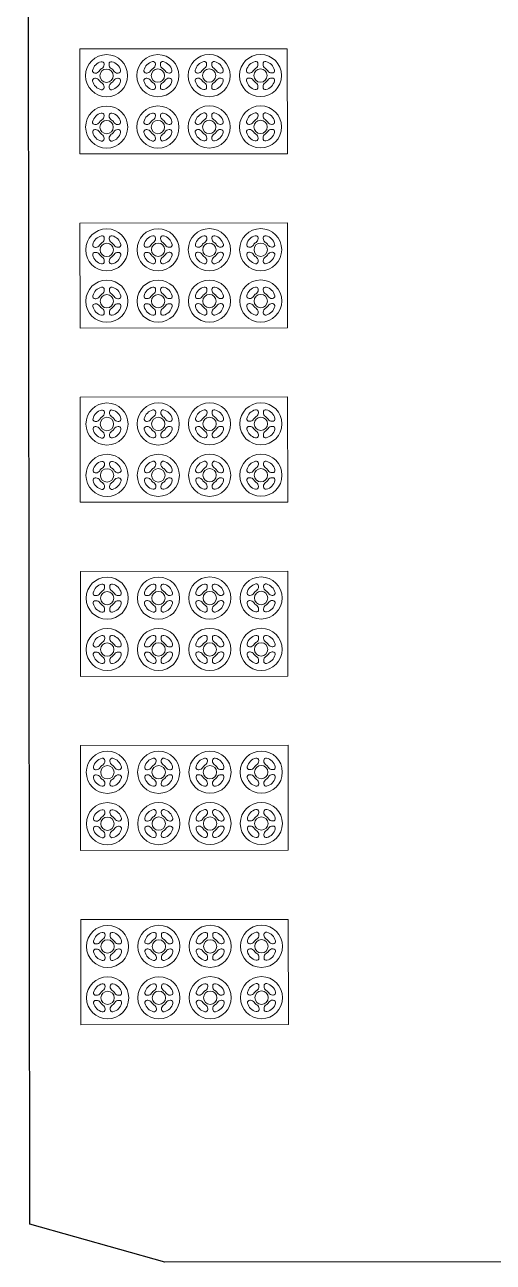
# Model space of a CAD drawing. Header units: feet. Extents: x -99009 to 3252343, y -11094690 to 9035152.
# Drawn here: x 2406308 to 2408344, y -1963085 to -1957713 of the extents above; entities that cross this region are included whole.
import ezdxf

# ---------------------------------------------------------------- set-up
doc = ezdxf.new("R2010")
doc.units = ezdxf.units.FT
doc.layers.add('GANGWAY', color=51, linetype='Continuous', lineweight=25)

# ---------------------------------------------------------------- blocks, each defined once
blk = doc.blocks.new('WNDOW BLANK')
at = {"color": 1, "lineweight": 0}
for points in [[(384147.2, 91295.7, 0.482194), (384156.9, 91283.5), (384159.5, 91283.5, 0.255713), (384176.3, 91292.7, -0.108419), (384187.7, 91304, 0.255713), (384196.9, 91320.9), (384196.9, 91323.5, 0.482194), (384184.7, 91333.2, 0.287007)], [(384231.2, 91333.2, 0.482194), (384218.9, 91323.5), (384218.9, 91320.9, 0.255713), (384228.1, 91304, -0.108419), (384239.5, 91292.7, 0.255713), (384256.4, 91283.5), (384258.9, 91283.5, 0.482194), (384268.7, 91295.7, 0.287007)], [(384184.7, 91211.7, 0.482194), (384196.9, 91221.5), (384196.9, 91224, 0.255713), (384187.7, 91240.9, -0.108419), (384176.3, 91252.2, 0.255713), (384159.5, 91261.5), (384156.9, 91261.5, 0.482194), (384147.2, 91249.2, 0.287007)], [(384268.7, 91249.2, 0.482194), (384258.9, 91261.5), (384256.4, 91261.5, 0.255713), (384239.5, 91252.2, -0.108419), (384228.1, 91240.9, 0.255713), (384218.9, 91224), (384218.9, 91221.5, 0.482194), (384231.2, 91211.7, 0.287007)]]:
    blk.add_lwpolyline(points, format="xyb", close=True, dxfattribs=at)
for radius in [91.5, 29]:
    blk.add_circle((384207.9, 91272.5), radius, dxfattribs=at)
blk = doc.blocks.new('bins')
at = {"lineweight": 0}
for p, q in [((343076, 9175.8), (343076, 9631.8)), ((343076, 9631.8), (343978, 9631.8)), ((343978, 9631.8), (343978, 9175.8)), ((343978, 9175.8), (343076, 9175.8))]:
    blk.add_line(p, q, dxfattribs=at)
for p in [(-41015.4, -81757.2), (-40792.4, -81757.2), (-40569.4, -81757.2), (-41015.4, -81980.2), (-40792.4, -81980.2), (-40569.4, -81980.2)]:
    blk.add_blockref('WNDOW BLANK', p)
for p in [(-40346.4, -81757.2), (-40346.4, -81980.2)]:
    blk.add_blockref('WNDOW BLANK', p, dxfattribs=at)

msp = doc.modelspace()

# ---------------------------------------------------------------- linework, layer by layer
at = {"layer": 'GANGWAY', "color": 141, "lineweight": -3}
msp.add_lwpolyline([(2406330.57044, -1962920.6184), (2406307.73986, -1942812.07332), (2406893.28442, -1942311.40819), (2455411.05414, -1942256.32271), (2455911.6215, -1942755.7547), (2455934.12815, -1962578.98467), (2455434.64017, -1963030.24717), (2406916.87045, -1963085.33265)], close=True, dxfattribs=at)

# ---------------------------------------------------------------- block references
at = {"transparency": 33554684, "xscale": -1, "rotation": 180.0650517140733}
for p in [(2063460.72024, -1949031.84905), (2063461.57858, -1949787.84856), (2063462.43691, -1950543.84807), (2063463.29525, -1951299.84759), (2063464.15359, -1952055.8471), (2063465.01192, -1952811.84661)]:
    msp.add_blockref('bins', p, dxfattribs=at)

doc.saveas('drawing.dxf')
